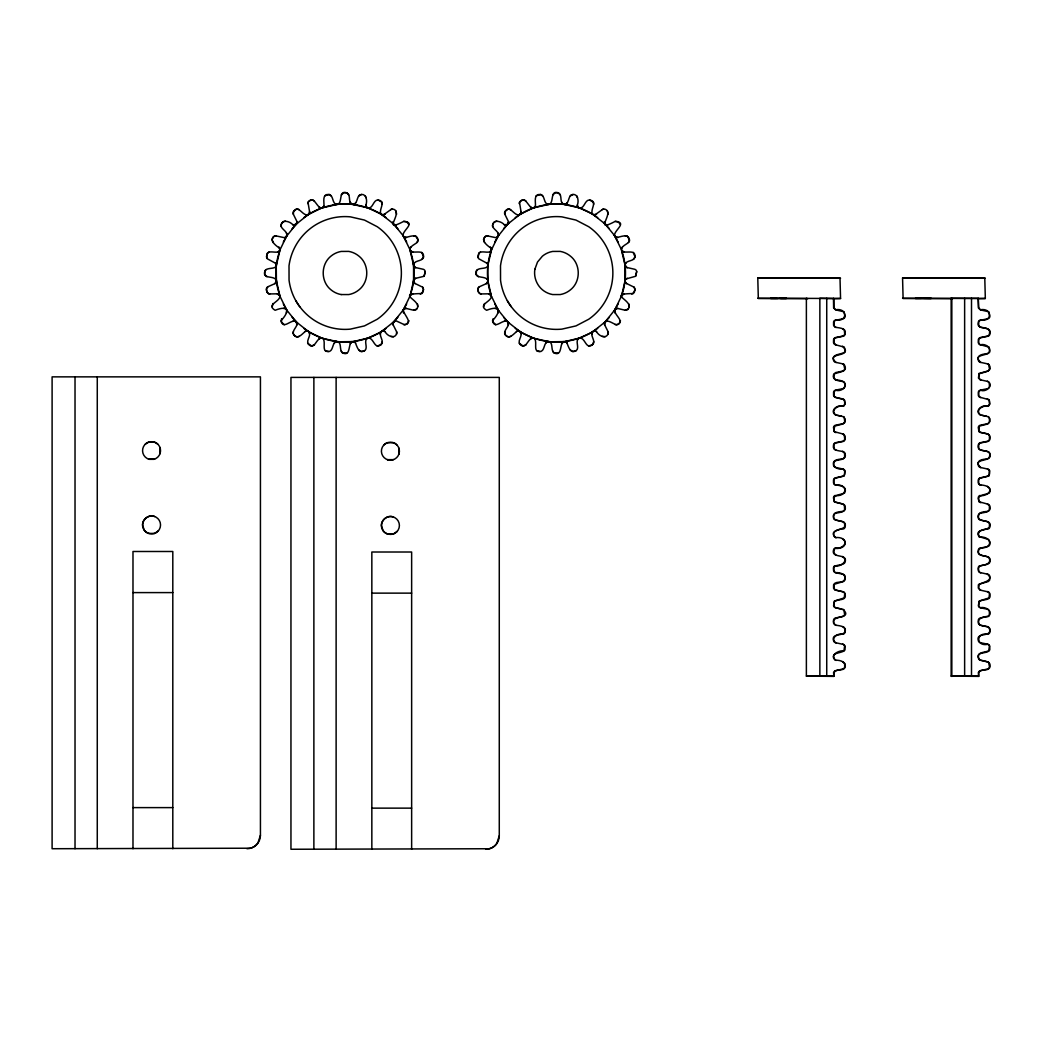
<?xml version="1.0" encoding="UTF-8"?>
<svg xmlns="http://www.w3.org/2000/svg" width="1042" height="1042" viewBox="0 0 1042 1042"><rect width="100%" height="100%" fill="white"/><g stroke="black" fill="none" stroke-linecap="round" stroke-linejoin="round"><path stroke-width="1.5" d="M365.82 205.196C367.813 200.546 366.016 192.223 359.568 194.971C356.572 197.433 357.523 204.219 352.86 204.44L367.631 207.814A2.8 2.8 0 0 1 365.924 206.042L365.82 205.196L366.875 207.41L383.248 215.056L391.323 209.247L393.563 209.221C403.71 212.815 380.981 233.46 403.697 221.386C418.793 222.636 396.663 233.473 405.091 237.576C409.545 236.847 417.66 232.809 418.024 240.52A2.709 2.709 0 0 1 417.308 242.187C415.159 244.583 407.513 246.954 410.795 251.33C415.003 253.701 424.289 248.869 423.521 257.14C422.44 261.776 414.364 259.875 413.518 264.694L414.755 267.364L423.078 269.24A2.709 2.709 0 0 1 425.214 271.662L424.12 276.273L414.924 278.514L413.57 280.558L413.57 265.423L415.732 267.781M380.799 213.753C378.728 209.103 386.504 201.367 378.142 200.012C373.127 199.66 373.101 208.947 367.93 207.918L369.389 207.996M577.294 205.196C579.287 200.546 577.489 192.223 571.042 194.971C568.046 197.433 569.01 204.219 564.347 204.44L579.105 207.814A2.8 2.8 0 0 1 577.411 206.042L577.294 205.196L578.362 207.41L594.721 215.056L602.81 209.247L605.037 209.221C615.184 212.815 592.455 233.46 615.171 221.386C630.28 222.636 608.15 233.473 616.577 237.576C621.032 236.847 629.147 232.809 629.511 240.52A2.709 2.709 0 0 1 628.795 242.187C626.646 244.583 618.987 246.954 622.282 251.33C626.476 253.701 635.776 248.869 634.995 257.14C633.914 261.776 625.838 259.875 625.005 264.694L626.242 267.364L634.552 269.24A2.709 2.709 0 0 1 636.701 271.662L635.594 276.273L625.747 279.035M592.286 213.753C590.215 209.103 597.991 201.367 589.629 200.012C584.614 199.66 584.575 208.947 579.404 207.918L580.876 207.996M835.632 660.25C840.412 659.938 847.888 662.373 844.515 668.404C841.676 671.178 835.775 668.638 833.978 672.676L833.874 676.375L833.574 672.481L834.772 670.853L843.199 668.899A2.683 2.683 0 0 0 844.697 666.724L844.619 663.598L842.548 661.631M979.48 659.833C983.687 661.344 992.336 660.654 989.639 667.818C987.36 671.595 980.587 668.378 978.751 672.676L978.659 676.375L978.347 672.481L979.558 670.853L987.972 668.899A2.683 2.683 0 0 0 989.47 666.724L988.558 662.23L980.418 660.25M297.061 221.751L296.306 224.095L308.132 214.652C302.545 216.71 298.546 203.828 293.466 211.63A2.761 2.761 0 0 0 293.362 214.287L297.061 221.751L296.189 224.199A2.748 2.748 0 0 1 292.932 224.811C289.585 220.995 281.353 218.924 281.014 226.01C281.913 229.787 288.452 231.832 286.641 236.143L296.084 224.317L292.932 224.811M508.548 221.751L507.78 224.095L519.619 214.652C514.019 216.71 510.033 203.828 504.953 211.63A2.761 2.761 0 0 0 504.849 214.287L508.548 221.751L507.675 224.199A2.748 2.748 0 0 1 504.419 224.811C501.059 220.995 492.827 218.924 492.488 226.01C493.4 229.787 499.939 231.832 498.128 236.143L507.558 224.317L504.419 224.811M277.172 293.818L279.803 295.628L276.443 281.001L274.854 283.645L268.015 286.706A2.735 2.735 0 0 0 266.491 289.767L267.117 292.255L269.005 293.948L277.172 293.818L279.634 295.251C281.77 301.477 265.189 304.342 275.114 310.282C288.973 304.785 289.728 311.584 280.975 320.675C283.411 330.47 291.018 318.526 296.084 321.665L286.771 310.125L286.42 313.017M488.659 293.818L491.277 295.628L487.93 281.001L486.34 283.645L479.502 286.706A2.735 2.735 0 0 0 477.978 289.767L478.591 292.255L480.492 293.948L488.659 293.818L491.108 295.251C493.257 301.477 476.663 304.342 486.601 310.282C500.46 304.785 501.202 311.584 492.462 320.675C494.898 330.47 502.505 318.526 507.558 321.665L498.258 310.125L497.907 313.017M409.988 297.4L410.066 295.928L403.501 309.565L405.612 308.302L413.713 310.255L416.097 309.708C424.915 300.838 393.251 293.727 421.815 293.584L423.469 289.767L422.713 287.227L414.403 283.177L413.544 280.871L410.17 295.628L412.788 293.818M621.462 297.4L621.54 295.928L614.975 309.565L617.098 308.302L625.187 310.255L627.584 309.708C636.388 300.838 604.738 293.727 633.289 293.584L634.956 289.767L634.187 287.227L625.89 283.177L625.018 280.871L621.657 295.628L624.275 293.818M382.245 204.271L381.958 202.265L378.142 200.012M593.732 204.271L593.445 202.265L589.629 200.012M308.901 331.916C311.662 335.615 305.827 340.291 308.276 344.107C315.205 351.48 316.351 335.589 322.916 338.455C326.459 342.375 320.48 352.925 329.572 351.428C333.7 349.682 332.085 341.75 337.1 341.542L322.916 338.455M520.375 331.916C523.149 335.615 517.314 340.291 519.75 344.107C526.692 351.48 527.825 335.589 534.39 338.455C537.933 342.375 531.967 352.925 541.058 351.428C545.187 349.682 543.559 341.75 548.587 341.542L534.39 338.455M396.598 334.156L396.598 331.708L392.951 324.44L393.668 321.9L381.828 331.33L383.026 330.926A2.8 2.8 0 0 1 385.006 331.551C387.259 336.24 395.439 339.718 396.885 332.815L396.598 331.708M608.085 334.156L608.085 331.708L604.438 324.44L605.155 321.9L593.315 331.33L594.513 330.926A2.8 2.8 0 0 1 596.493 331.551C598.746 336.24 606.926 339.718 608.372 332.815L608.085 331.708M276.247 266.049L276.404 280.558C274.554 274.88 262.011 279.855 264.876 271.102C266.908 266.348 277.98 270.66 276.13 263.574L267.26 258.755L266.465 256.449L267.625 252.841C271.154 249.911 280.35 255.42 279.946 248.387C275.883 245.821 267.755 239.608 275.114 235.7L284.362 237.68L286.472 236.417L279.907 250.054L278.982 247.006M487.721 266.049L487.877 280.558C486.028 274.88 473.485 279.855 476.363 271.102C478.382 266.348 489.453 270.66 487.604 263.574L478.734 258.755L477.952 256.449L479.112 252.841C482.641 249.911 491.837 255.42 491.42 248.387C487.369 245.821 479.242 239.608 486.601 235.7L495.836 237.68L497.959 236.417L491.394 250.054L490.469 247.006M260.435 835.241L257.947 842.939A12.608 12.608 0 0 1 250.419 848.214L52.1 848.722L52.1 376.865L260.435 376.865L260.435 835.241A13.481 13.481 0 0 1 246.954 848.722M499.274 835.775L496.8 843.473A12.608 12.608 0 0 1 489.271 848.748L290.952 849.256L290.952 377.399L499.274 377.399L499.274 835.775A13.481 13.481 0 0 1 485.793 849.256M160.038 453.726L160.038 447.552M398.891 454.26L398.891 448.086M323.971 206.238C324.296 201.992 321.822 193.838 328.894 194.45C333.909 195.271 331.799 204.258 337.1 204.44L322.343 207.814L323.971 206.238C317.771 213.701 315.049 193.03 308.002 202.265L309.669 212.373L308.406 214.483L321.418 208.048M535.445 206.238C535.783 201.992 533.309 193.838 540.381 194.45C545.396 195.271 543.273 204.258 548.587 204.44L533.83 207.814L535.445 206.238C529.245 213.701 526.536 193.03 519.489 202.265L521.143 212.373L519.88 214.483L532.905 208.048M307.65 203.581C307.937 200.741 312.47 198.735 314.489 201.015M519.137 203.581C519.424 200.741 523.944 198.735 525.963 201.015M417.764 306.817L417.595 304.173M629.251 306.817L629.081 304.173M355.635 202.864A2.709 2.709 0 0 1 353.498 204.44L351.74 204.18C347.846 201.809 351.115 195.062 346.999 192.9C337.387 189.266 343.847 206.003 335.654 204.206M355.635 343.118A2.709 2.709 0 0 0 353.498 341.555L367.631 338.168C362.942 340.682 368.712 347.846 364.57 350.737C358.552 354.176 357.041 346.309 355.166 342.414C346.361 337.79 352.613 357.693 342.544 352.886C338.793 350.19 342.453 341.555 336.462 341.555A2.709 2.709 0 0 0 334.339 343.118M567.122 202.864A2.709 2.709 0 0 1 564.985 204.44L563.214 204.18C559.333 201.809 562.602 195.062 558.486 192.9C548.86 189.266 555.334 206.003 547.141 204.206M567.122 343.118A2.709 2.709 0 0 0 564.985 341.555L579.105 338.168C574.416 340.682 580.186 347.846 576.044 350.737C570.039 354.176 568.515 346.309 566.653 342.414C557.848 337.79 564.1 357.693 554.031 352.886C550.28 350.19 553.927 341.555 547.949 341.555A2.709 2.709 0 0 0 545.813 343.118M408.985 320.675L406.875 324.062L404.804 324.896L396.234 320.91L393.889 321.665L403.332 309.839C403.228 314.515 414.638 323.984 403.697 324.609M620.472 320.675C618.01 330.444 610.404 318.618 605.376 321.665L614.806 309.839C613.66 315.153 626.281 321.704 616.291 324.896L615.171 324.609M292.932 321.183L295.472 321.236C300.721 325.13 290.692 330.184 293.753 334.729C297.699 340.187 302.31 333.648 305.684 331.109M396.598 214.287L395.882 210.953M504.419 321.183L506.959 321.236C512.208 325.13 502.166 330.184 505.227 334.729C509.173 340.187 513.797 333.648 517.171 331.109M608.085 214.287L607.369 210.953M296.801 325.039L296.436 322.056L308.132 331.33L306.934 330.926M508.275 325.039L507.923 322.056L519.619 331.33L518.421 330.926M280.142 249.39L276.443 264.981L275.401 262.675M409.832 296.592L412.124 288.908A68.889 68.889 0 0 0 412.124 257.087L410.17 250.354L412.788 252.164M491.616 249.39L487.93 264.981L486.888 262.675M621.306 296.592L623.611 288.908A68.889 68.889 0 0 0 623.611 257.087L621.657 250.354L624.275 252.164M293.362 331.708C292.034 334.729 296.618 338.298 299.236 336.384M504.849 331.708C503.507 334.729 508.092 338.298 510.71 336.384M409.988 248.595L410.991 247.006M621.462 248.595L622.465 247.006M350.203 343.73L352.417 341.607L338.233 341.802M561.69 343.73L563.904 341.607L549.72 341.802M341.229 194.906L343.873 192.744L346.778 192.848L348.731 194.906M552.716 194.906L555.36 192.744L558.252 192.848L560.218 194.906M280.051 296.762L277.836 288.908A68.889 68.889 0 0 1 277.836 257.087L279.803 250.354L278.214 251.982M491.537 296.762L489.323 288.908A68.889 68.889 0 0 1 489.323 257.087L491.277 250.354L489.701 251.982M625.487 279.373L625.057 280.558L625.057 265.423L627.206 267.781M281.587 318.748L281.418 321.965L284.258 324.778M493.074 318.748L492.905 321.965L495.732 324.778M283.32 242.031L287.332 235.075M402.642 310.907L406.654 303.964M494.807 242.031L498.818 235.075M614.116 310.907L618.127 303.964M358.708 196.039L361.535 194.476M570.182 196.039L573.022 194.476M416.969 242.499L417.972 239.829L415.719 236.026L413.713 235.739M628.443 242.499L629.459 239.829L627.193 236.026L625.187 235.739M414.403 262.805L413.518 264.981L409.832 249.39L403.501 236.417L406.458 237.602M625.89 262.805L625.005 264.981L621.306 249.39L614.975 236.417L617.932 237.602M424.12 276.273L425.214 271.662M635.594 276.273L636.701 271.662M285.742 237.185L287.045 234.737L286.42 232.978M497.216 237.185L498.532 234.737L497.907 232.978M273.004 303.496L272.196 306.817M484.491 303.496L483.683 306.817M292.125 228.641L297.634 222.806M392.339 323.189L397.849 317.341M503.612 228.641L509.108 222.806M603.826 323.189L609.323 317.341M314.489 344.967L311.376 345.853L307.82 343.3M525.963 344.967L522.863 345.853L519.294 343.3M416.696 309.005L413.713 310.255M628.17 309.005L625.187 310.255M266.036 269.578L264.889 270.972L264.772 274.437L266.895 276.742M477.523 269.578L476.376 270.972L476.259 274.437L478.382 276.742M158.475 530.756L154.646 533.426L148.485 533.426A9 9 0 0 1 143.093 528.02C140.579 521.56 147.209 514.227 153.89 516.272A9 9 0 0 1 157.928 531.303C154.164 535.236 147.287 534.52 144.2 530.104L142.546 524.947C142.441 518.903 149.019 514.305 154.646 516.467M397.328 531.277L393.498 533.96L387.337 533.96A9 9 0 0 1 381.945 528.541C379.431 522.094 386.048 514.761 392.743 516.793A9 9 0 0 1 396.781 531.837C393.016 535.77 386.139 535.054 383.052 530.639L381.398 525.481C381.294 519.437 387.871 514.826 393.498 517.001M318.995 338.989L320.584 337.986M530.469 338.989L532.058 337.986M421.945 259.276L423.534 256.905L421.815 252.398M633.432 259.276L635.008 256.905L633.289 252.398M296.41 209.221L293.61 211.448L293.362 214.287M507.884 209.221L505.096 211.448L504.849 214.287M268.015 286.706C265.124 288.243 266.426 293.922 269.696 294.026M479.502 286.706C476.598 288.243 477.913 293.922 481.17 294.026M145.203 444.283C148.667 440.922 154.503 440.805 157.928 444.283M384.055 444.817C387.52 441.456 393.342 441.339 396.781 444.817M303.769 217.648L310.49 213.245A68.967 68.967 0 0 1 333.01 205.092M515.256 217.648L521.964 213.245A68.967 68.967 0 0 1 544.484 205.092M386.191 328.347L379.483 332.75L367.93 338.077C373.752 337.061 374.312 350.047 380.799 344.811C385.514 341.594 377.373 335.029 381.567 331.499L379.483 332.75A68.967 68.967 0 0 1 356.963 340.942A69.228 69.228 0 0 1 332.997 340.955A68.967 68.967 0 0 1 310.49 332.75L308.653 331.708L309.669 333.609M597.678 328.347L590.97 332.75L579.404 338.077C585.226 337.061 585.799 350.047 592.286 344.811C597.001 341.594 588.847 335.029 593.054 331.499L590.97 332.75A68.967 68.967 0 0 1 568.45 340.942A69.228 69.228 0 0 1 544.484 340.955A68.967 68.967 0 0 1 521.977 332.75L520.14 331.708L521.143 333.609M385.006 214.431L381.828 214.652L393.524 223.926L392.912 221.751M596.493 214.431L593.315 214.652L605.011 223.926L604.386 221.751M324.674 195.805L329.35 194.502L331.265 196.039M536.148 195.805L540.837 194.502L542.752 196.039M307.364 214.991L309.383 213.389L309.591 211.526M518.838 214.991L520.87 213.389L521.065 211.526M390.737 209.611L392.209 208.999M602.224 209.611L603.696 208.999M269.005 252.047L267.208 253.532L266.622 257.804M480.492 252.047L478.682 253.532L478.109 257.804M415.732 278.214L413.726 279.946L413.583 281.731L415.107 283.645M627.206 278.214L625.213 279.946L625.057 281.731L626.594 283.645M367.058 338.455L369.389 337.986M578.544 338.455L580.876 337.986M364.57 350.737L361.3 351.545L358.708 349.956M576.044 350.737L572.787 351.545L570.182 349.956M395.387 320.91L393.173 322.59L393.173 325.039M606.861 320.91L604.647 322.59L604.66 325.039M403.697 221.386L406.719 221.764L408.764 224.421M615.171 221.386L618.206 221.764L620.25 224.421M393.563 336.774L390.737 336.384M605.037 336.774L602.224 336.384M154.646 459.118L148.485 459.118M393.498 459.652L387.337 459.652M420.278 294.026L422.844 292.372L423.534 289.311L422.713 287.227M631.752 294.026L634.317 292.372L635.021 289.311L634.187 287.227M807.837 298.65L758.329 298.52L757.781 278.019L840.008 278.006L840.555 298.494L834.043 298.624M840.555 278.279L757.781 278.019M757.781 298.246L840.555 298.494M952.609 298.65L903.101 298.52L902.567 278.019L984.781 278.006L985.328 298.494L978.816 298.624M985.328 278.279L902.567 278.019M902.567 298.246L985.328 298.494M285.391 221.099C282.825 221.06 280.376 224.212 281.236 226.661M496.878 221.099C494.312 221.06 491.863 224.212 492.71 226.661M377.23 345.996L381.007 344.694L382.245 341.711M588.717 345.996L592.481 344.694L593.732 341.711M406.458 308.393L404.231 308.81L402.993 310.62L403.541 313.017M617.932 308.393L615.718 308.81L614.48 310.62L615.027 313.017M338.233 204.18L351.74 204.18L350.203 202.252M549.72 204.18L563.214 204.18L561.69 202.252M346.778 353.147L342.362 352.756L341.229 351.076M558.252 353.147L553.836 352.756L552.716 351.076M780.523 278.253L786.476 278.175L770.507 278.175L778.035 278.253M921.245 278.097L915.293 278.175L931.261 278.175L923.733 278.097M776.472 298.325L770.507 298.39L778.035 298.481M780.523 298.481L786.476 298.403L778.96 298.312M921.245 298.325L915.293 298.39L931.261 298.403L923.733 298.312M396.234 225.072L393.889 224.317L403.059 235.57M607.707 225.072L605.376 224.317L614.546 235.57M833.47 676.167L819.859 676.102L819.859 298.259L833.874 298.533L833.874 307.312L834.994 309.487M978.659 676.375L951.151 676.102L951.151 298.272L978.256 298.325L978.659 307.312L979.78 309.487M132.985 592.598L172.803 592.598M371.838 593.132L411.642 593.132M807.055 298.611L806.378 298.272L806.378 676.102L819.859 676.102M951.151 676.102L978.256 676.167M833.874 676.375L806.378 676.102M132.985 807.615L172.803 807.615M371.838 808.136L411.642 808.136M495.002 308.393L496.474 308.432M283.515 308.393L284.987 308.432M508.783 208.999L510.71 209.611M297.296 208.999L299.236 209.611M487.747 235.739L485.025 236.599L483.579 239.504L484.491 242.499M276.26 235.739L273.538 236.599L272.092 239.504L273.004 242.499M341.19 294.56L348.783 294.56A21.908 21.908 0 0 0 359.06 289.767C369.324 281.574 369.324 264.421 359.06 256.228A21.908 21.908 0 0 0 348.783 251.396L341.19 251.435A21.908 21.908 0 0 0 330.9 256.189C320.675 264.434 320.623 281.548 330.913 289.767A21.908 21.908 0 0 0 341.177 294.56M388.093 459.861L392.743 459.861A9.013 9.013 0 0 0 393.472 442.681L387.337 442.694A9.013 9.013 0 0 0 388.054 459.861M149.24 459.327L153.89 459.327A9.013 9.013 0 0 0 154.62 442.16L148.485 442.16A9.013 9.013 0 0 0 149.214 459.327M980.418 309.748C992.479 307.677 992.544 322.225 980.418 320.011A2.722 2.709 0 0 0 978.347 321.965C975.533 331.343 992.31 324.687 989.874 333.948A2.683 2.683 0 0 1 988.389 336.123L980.822 337.738A2.722 2.722 0 0 0 978.751 339.705L978.698 342.701L979.78 344.537L989.132 347.155L989.796 351.922C987.347 356.273 971.86 353.967 980.822 362.525M980.418 327.266C984.182 327.826 991.137 327.956 989.47 333.74A2.709 2.709 0 0 1 987.334 336.149L980.418 337.53A2.722 2.722 0 0 0 978.347 339.497L978.269 342.375A2.709 2.709 0 0 0 980.418 344.798C985.706 343.17 993.156 348.64 987.972 353.446C984.078 354.215 976.38 354.267 978.347 360.363A2.722 2.709 0 0 0 980.418 362.316L987.738 363.905M835.632 309.748C847.706 307.677 847.758 322.225 835.632 320.011A2.722 2.709 0 0 0 833.574 321.965L833.574 325.312L835.397 327.24M835.632 327.266C839.448 328.1 846.768 327.878 845.101 333.948A2.683 2.683 0 0 1 843.603 336.123L836.049 337.738A2.722 2.722 0 0 0 833.978 339.705L833.926 342.701L836.049 345.006M980.418 379.848L987.738 381.437M842.952 363.905L835.632 362.316A2.722 2.722 0 0 1 833.574 360.363C829.966 351.037 853.281 356.703 842.548 346.178M835.632 379.848C839.435 380.304 846.364 380.551 844.697 386.308A2.709 2.709 0 0 1 842.548 388.731L835.632 390.112A2.722 2.722 0 0 0 833.574 392.066L833.574 395.413A2.722 2.722 0 0 0 835.632 397.367L843.408 399.086L844.619 400.714L844.697 403.84A2.709 2.709 0 0 1 842.548 406.25C836.765 404.205 829.015 411.681 836.049 415.107M980.418 414.898L988.597 416.813L989.874 418.897L989.874 421.567L987.738 423.99L979.519 426.074L978.672 430.216A2.683 2.683 0 0 0 980.17 432.391L987.738 434.006M982.202 415.38L986.357 416.201M835.632 414.898L843.812 416.813M837.429 415.38L841.571 416.201M842.952 434.006L834.251 431.648L833.496 427.572A2.709 2.709 0 0 1 835.632 425.162L842.548 423.781A2.709 2.709 0 0 0 844.697 421.372L844.228 417.399M835.632 484.999C848.683 483.748 847.289 497.242 834.994 495.497A2.683 2.683 0 0 0 833.496 497.685L834.251 501.749L842.548 503.898L844.372 505.214L844.619 509.447A2.709 2.709 0 0 1 842.548 511.401C838.589 511.765 831.724 512.312 833.574 518.095A2.722 2.722 0 0 0 835.632 520.049L843.603 521.899L844.697 523.839L844.619 526.965C841.35 530.274 827.804 530.365 835.632 537.581C848.852 536.409 848.149 549.681 835.189 548.379L834.095 549.681L833.9 552.898L836.049 555.308M980.418 590.15L988.376 591.973A2.683 2.683 0 0 1 989.874 594.148C991.763 601.573 982.189 598.395 979.011 601.937L978.751 605.923A2.722 2.722 0 0 0 980.822 607.877L986.357 608.984M835.632 590.15L843.199 591.765A2.683 2.683 0 0 1 844.697 593.94L844.228 597.913L834.408 601.026L833.574 605.715A2.722 2.722 0 0 0 835.632 607.681L843.942 609.831L844.619 614.598A2.709 2.709 0 0 1 842.548 616.564L835.632 617.945A2.722 2.722 0 0 0 833.574 619.899L833.574 623.246L836.049 625.408M980.418 625.2L987.334 626.581A2.709 2.709 0 0 1 989.392 628.547C992.531 638.134 975.442 631.387 978.347 640.765A2.722 2.722 0 0 0 980.418 642.732L987.334 644.099A2.709 2.709 0 0 1 989.392 646.066L988.715 650.846C984.612 652.605 975.429 652.018 978.738 659.13L979.884 660.042M837.429 608.163L841.571 608.984M835.632 625.2C839.748 625.773 847.055 626.177 845.023 632.325A2.709 2.709 0 0 1 842.952 634.291C837.56 632.455 829.562 639.111 836.049 642.927M536.89 350.737L540.03 351.506M325.404 350.737L328.556 351.506M980.822 380.056L978.477 378.207L978.959 373.453L987.972 370.965A2.683 2.683 0 0 0 989.47 368.79L988.558 364.309M834.994 327.032L836.049 327.475M980.822 415.107C973.788 411.681 981.538 404.205 987.334 406.25A2.709 2.709 0 0 0 989.47 403.84L989.392 400.714L987.334 398.747M987.334 468.848L989.145 470.163L989.47 473.941A2.683 2.683 0 0 1 987.972 476.129L979.767 477.965A2.683 2.683 0 0 0 978.269 480.154L978.269 482.589A2.683 2.683 0 0 0 979.767 484.764C984.351 485.312 992.661 486.171 989.418 492.957C985.432 495.002 974.947 494.716 979.584 502.127L980.822 502.726M836.049 432.625L835.397 432.391A2.683 2.683 0 0 1 833.9 430.216L834.746 426.074L842.952 423.99L844.802 422.557L845.101 418.897L843.408 416.605M980.822 485.207L980.17 484.973A2.683 2.683 0 0 1 978.672 482.785L978.672 480.362A2.683 2.683 0 0 1 980.17 478.174L988.962 475.96L989.796 471.023A2.709 2.709 0 0 0 987.738 469.056L980.418 467.467A2.709 2.709 0 0 1 978.269 465.058C976.81 459.444 983.674 459.405 987.334 458.832A2.709 2.709 0 0 0 989.392 456.865C992.531 447.305 976.107 454.078 978.269 445.103A2.709 2.709 0 0 1 980.418 442.694L987.334 441.3A2.709 2.709 0 0 0 989.47 438.89L989.392 435.764L988.272 434.214M987.334 503.898L989.392 505.865L989.392 509.447A2.709 2.709 0 0 1 987.334 511.401C983.374 511.765 976.497 512.312 978.347 518.095A2.722 2.722 0 0 0 980.418 520.049L988.376 521.899L989.47 523.839L989.392 526.965C986.553 531.342 973.814 528.581 979.363 537.112C991.88 535.835 993.768 548.756 980.418 547.845A2.722 2.709 0 0 0 978.347 549.798C976.302 556.936 985.276 554.852 988.884 557.418C992.531 564.386 983.687 565.077 979.18 565.975A2.839 2.839 0 0 0 978.256 568.007L978.347 570.664A2.722 2.722 0 0 0 980.418 572.631L987.738 574.207A2.709 2.709 0 0 1 989.874 576.63L989.639 580.186L988.376 581.488L979.141 584.223L978.672 587.948L979.962 590.019M987.334 591.53L987.972 591.765A2.683 2.683 0 0 1 989.47 593.94L989.014 597.913L979.18 601.026L978.347 605.715A2.722 2.722 0 0 0 980.418 607.681C985.589 606.457 993.469 611.068 988.597 616.434C983.869 616.33 975.429 618.57 979.584 624.809M842.952 609.257C854.166 620.094 827.439 613.985 834.811 624.809M987.334 381.229C994.407 384.485 986.748 392.587 980.822 390.32A2.709 2.709 0 0 0 978.672 392.73L978.751 395.621A2.722 2.722 0 0 0 980.822 397.575M980.822 467.676C970.245 457.256 993.729 463.195 989.796 453.491A2.709 2.709 0 0 0 987.738 451.538L980.822 450.157A2.722 2.722 0 0 1 978.751 448.19L978.672 445.312A2.709 2.709 0 0 1 980.822 442.902L987.738 441.508A2.709 2.709 0 0 0 989.874 439.099C991.593 432.13 982.723 433.915 979.024 431.648L978.269 427.572A2.709 2.709 0 0 1 980.418 425.162L987.334 423.781A2.709 2.709 0 0 0 989.47 421.372L989.392 418.246L988.194 416.605M987.334 573.999C995.201 581.006 981.877 582.165 978.347 584.849L978.347 588.196L980.822 590.358M836.049 537.776L834.355 536.656C831.256 530.456 839.266 529.089 843.603 528.906A2.683 2.683 0 0 0 845.101 526.718C847.628 517.535 830.461 524.178 834.134 514.527L835.189 513.328C839.227 512.26 847.159 512.612 845.023 506.073A2.709 2.709 0 0 0 842.952 504.107L834.811 502.127C830.174 494.716 840.66 495.002 844.645 492.957C847.914 486.002 839.5 485.598 834.994 484.764A2.683 2.683 0 0 1 833.496 482.589L833.496 480.154A2.683 2.683 0 0 1 834.994 477.965L843.199 476.129A2.683 2.683 0 0 0 844.697 473.941L844.619 470.815L843.199 469.082L835.632 467.467A2.709 2.709 0 0 1 833.496 465.058C832.037 459.444 838.901 459.405 842.548 458.832A2.709 2.709 0 0 0 844.619 456.865L844.632 453.4L842.548 451.329M532.905 337.934L521.964 332.75L515.256 328.347M321.418 337.934L310.49 332.75L303.769 328.347M532.058 207.996L530.469 206.993M320.584 207.996L318.995 206.993M842.548 328.647L844.281 329.884L844.697 333.74A2.709 2.709 0 0 1 842.548 336.149L835.632 337.53A2.722 2.722 0 0 0 833.574 339.497L833.496 342.375A2.709 2.709 0 0 0 835.632 344.798L844.346 347.155L845.023 351.922C842.574 356.273 827.074 353.967 836.049 362.525M987.334 486.38C994.315 491.134 985.172 496.852 979.767 495.497A2.683 2.683 0 0 0 978.269 497.685L979.024 501.749L987.738 504.107A2.709 2.709 0 0 1 989.796 506.073C991.932 512.612 984 512.26 979.962 513.328L978.907 514.527C975.247 524.178 992.401 517.535 989.874 526.718A2.683 2.683 0 0 1 988.389 528.906C984.039 529.089 976.028 530.456 979.141 536.656L988.597 539.495L989.9 541.801L989.796 544.706L988.676 546.242L980.822 548.04L978.881 549.681C975.312 559.385 993.651 552.625 989.639 562.667C986.722 566.666 976.51 563.11 978.751 570.873A2.722 2.722 0 0 0 980.822 572.826M842.548 433.798L843.903 434.423M842.548 538.948C849.165 543.051 841.141 549.564 835.632 547.845A2.722 2.722 0 0 0 833.574 549.798C830.748 559.346 848.787 552.573 844.867 562.667C841.949 566.666 831.724 563.11 833.978 570.873A2.722 2.722 0 0 0 836.049 572.826L842.952 574.207A2.709 2.709 0 0 1 845.101 576.63L844.867 580.186L843.603 581.488L834.355 584.223L833.9 587.948L835.189 590.019M842.548 556.48C849.373 561.195 839.787 567.356 834.408 565.975A2.839 2.839 0 0 0 833.47 568.007L833.574 570.664A2.722 2.722 0 0 0 835.632 572.631C840.256 572.358 847.302 574.403 844.228 580.381C841.584 583.546 835.358 580.694 833.574 584.849L833.574 588.196L834.772 589.811L843.603 591.973A2.683 2.683 0 0 1 845.101 594.148C846.977 601.573 837.416 598.395 834.225 601.937L833.978 605.923A2.722 2.722 0 0 0 836.049 607.877M836.049 660.459C828.468 655.939 838.576 649.974 843.942 650.846L844.619 646.066A2.709 2.709 0 0 0 842.548 644.112M987.334 363.697L988.962 364.518C993.677 372.098 983.348 371.838 979.141 373.922L978.672 377.634L980.379 379.926M842.548 363.697L844.189 364.518C848.904 372.098 838.576 371.838 834.355 373.922L833.9 377.634L835.606 379.926M596.493 331.551L594.096 330.991L592.703 331.76A2.761 2.761 0 0 0 591.869 334.456M385.006 331.551L382.609 330.991L381.216 331.76A2.761 2.761 0 0 0 380.382 334.456M951.151 298.272L951.828 298.611L951.828 676.453M597.678 217.648L590.97 213.245A68.967 68.967 0 0 0 568.45 205.092M386.191 217.648L379.483 213.245A68.967 68.967 0 0 0 356.963 205.092M980.17 414.872C974.856 409.806 983.283 404.843 988.376 406.224L989.874 404.049L989.132 399.724L980.418 397.367A2.722 2.709 0 0 1 978.347 395.413L978.347 392.066A2.722 2.709 0 0 1 980.418 390.112L987.334 388.731A2.709 2.709 0 0 0 989.47 386.308L989.236 382.753L988.194 381.554M835.397 414.872C830.07 409.806 838.51 404.843 843.603 406.224L845.101 404.049L844.346 399.724L836.049 397.575A2.722 2.722 0 0 1 833.978 395.621L833.9 392.73A2.709 2.709 0 0 1 836.049 390.32C841.233 391.883 848.514 386.582 843.812 381.763C839.787 380.76 831.438 380.929 833.626 374.325L835.632 372.58L843.199 370.965A2.683 2.683 0 0 0 844.697 368.79L843.786 364.309M987.972 609.283L989.392 611.016L989.392 614.598A2.709 2.709 0 0 1 987.334 616.564L980.418 617.945A2.722 2.709 0 0 0 978.347 619.899L978.347 623.246C980.783 628.261 992.362 623.911 989.796 632.325A2.709 2.709 0 0 1 987.738 634.291C975.911 631.83 975.677 646.861 987.738 644.308A2.709 2.709 0 0 1 989.796 646.274L989.796 649.856C987.282 654.728 975.234 650.468 979.141 659.339M980.17 327.24L978.698 325.169L978.751 322.173A2.722 2.722 0 0 1 980.822 320.22L988.376 318.605A2.683 2.683 0 0 0 989.874 316.416L988.78 311.792L980.822 309.956L978.412 308.015L978.256 298.325M843.486 434.214L845.023 435.973L845.101 439.099A2.709 2.709 0 0 1 842.952 441.508L836.049 442.889A2.709 2.709 0 0 0 833.9 445.312L833.978 448.19A2.722 2.722 0 0 0 836.049 450.157M835.098 660.042C829.211 651.367 842.223 654.142 845.023 649.856L845.023 646.274A2.709 2.709 0 0 0 842.952 644.308L835.632 642.732A2.722 2.722 0 0 1 833.574 640.765C830.669 631.387 847.758 638.134 844.619 628.547A2.709 2.709 0 0 0 842.548 626.581M497.216 308.81L497.959 309.565L491.616 296.592M285.742 308.81L286.472 309.565L280.142 296.592M603.826 222.806L609.323 228.641M503.612 317.341L509.108 323.189M392.339 222.806L397.849 228.641M292.125 317.341L297.634 323.189M576.773 195.805L577.502 197.706M365.299 195.805L366.016 197.706M614.116 235.075L618.127 242.031M494.807 303.964L498.818 310.907M402.642 235.075L406.654 242.031M283.32 303.964L287.332 310.907M844.228 434.931L844.697 438.89A2.709 2.709 0 0 1 842.548 441.3L835.632 442.694A2.709 2.709 0 0 0 833.496 445.103C831.959 450.991 839.318 450.639 842.952 451.538A2.709 2.709 0 0 1 845.023 453.491C847.159 460.46 838.745 459.275 834.811 461.02C830.813 466.438 838.146 469.981 842.952 469.056A2.709 2.709 0 0 1 845.023 471.023L844.189 475.96L835.397 478.174A2.683 2.683 0 0 0 833.9 480.362L833.9 482.785A2.683 2.683 0 0 0 835.397 484.973M834.355 326.354L833.978 322.173A2.722 2.722 0 0 1 836.049 320.22L843.603 318.605A2.683 2.683 0 0 0 845.101 316.416L844.007 311.792L836.049 309.956L833.626 308.015L833.47 298.325M971.509 298.325L971.509 676.167M964.632 298.259L964.632 676.102M826.736 298.325L826.736 676.167M411.642 849.256L411.642 552.013L371.838 552.013L371.838 849.256M336.123 377.399L336.123 849.256M313.876 377.399L313.876 849.256M172.803 848.722L172.803 551.492L132.985 551.492L132.985 848.722M97.271 376.865L97.271 848.722M75.024 376.865L75.024 848.722M295.876 300.695A56.385 56.385 0 0 0 350.399 329.129L364.466 325.912L377.256 319.243A56.411 56.411 0 0 0 400.336 283.776A56.294 56.294 0 0 0 400.336 262.219A56.411 56.411 0 0 0 377.256 226.726L364.466 220.07L350.399 216.853A56.385 56.385 0 0 0 295.876 245.326A56.411 56.411 0 0 0 289.012 265.762L289.051 280.207A56.411 56.411 0 0 0 299.744 306.739M332.997 205.04A69.228 69.228 0 0 1 356.963 205.04M275.83 279.204A3.113 3.113 0 0 1 276.338 281.926A2.683 2.683 0 0 1 274.854 283.645M304.954 331.551A2.8 2.8 0 0 1 308.836 331.877M507.363 300.695A56.385 56.385 0 0 0 561.885 329.129L575.952 325.912L588.73 319.243A56.411 56.411 0 0 0 611.823 283.776A56.294 56.294 0 0 0 611.823 262.219A56.411 56.411 0 0 0 588.743 226.726L575.952 220.07L561.885 216.853A56.385 56.385 0 0 0 507.363 245.326A56.411 56.411 0 0 0 500.499 265.762L500.538 280.207A56.411 56.411 0 0 0 511.231 306.739M544.484 205.04A69.228 69.228 0 0 1 568.45 205.04M487.317 279.204A3.113 3.113 0 0 1 487.812 281.926A2.683 2.683 0 0 1 486.34 283.645M516.441 331.551A2.8 2.8 0 0 1 520.323 331.877M534.898 269.188C533.582 276.768 536.513 284.805 542.387 289.767A21.908 21.908 0 0 0 552.651 294.56L560.27 294.56A21.908 21.908 0 0 0 570.547 289.767C580.811 281.574 580.811 264.421 570.547 256.228A21.908 21.908 0 0 0 560.27 251.396L552.664 251.435A21.908 21.908 0 0 0 542.387 256.189L537.503 262.05L534.898 269.188"/></g></svg>
